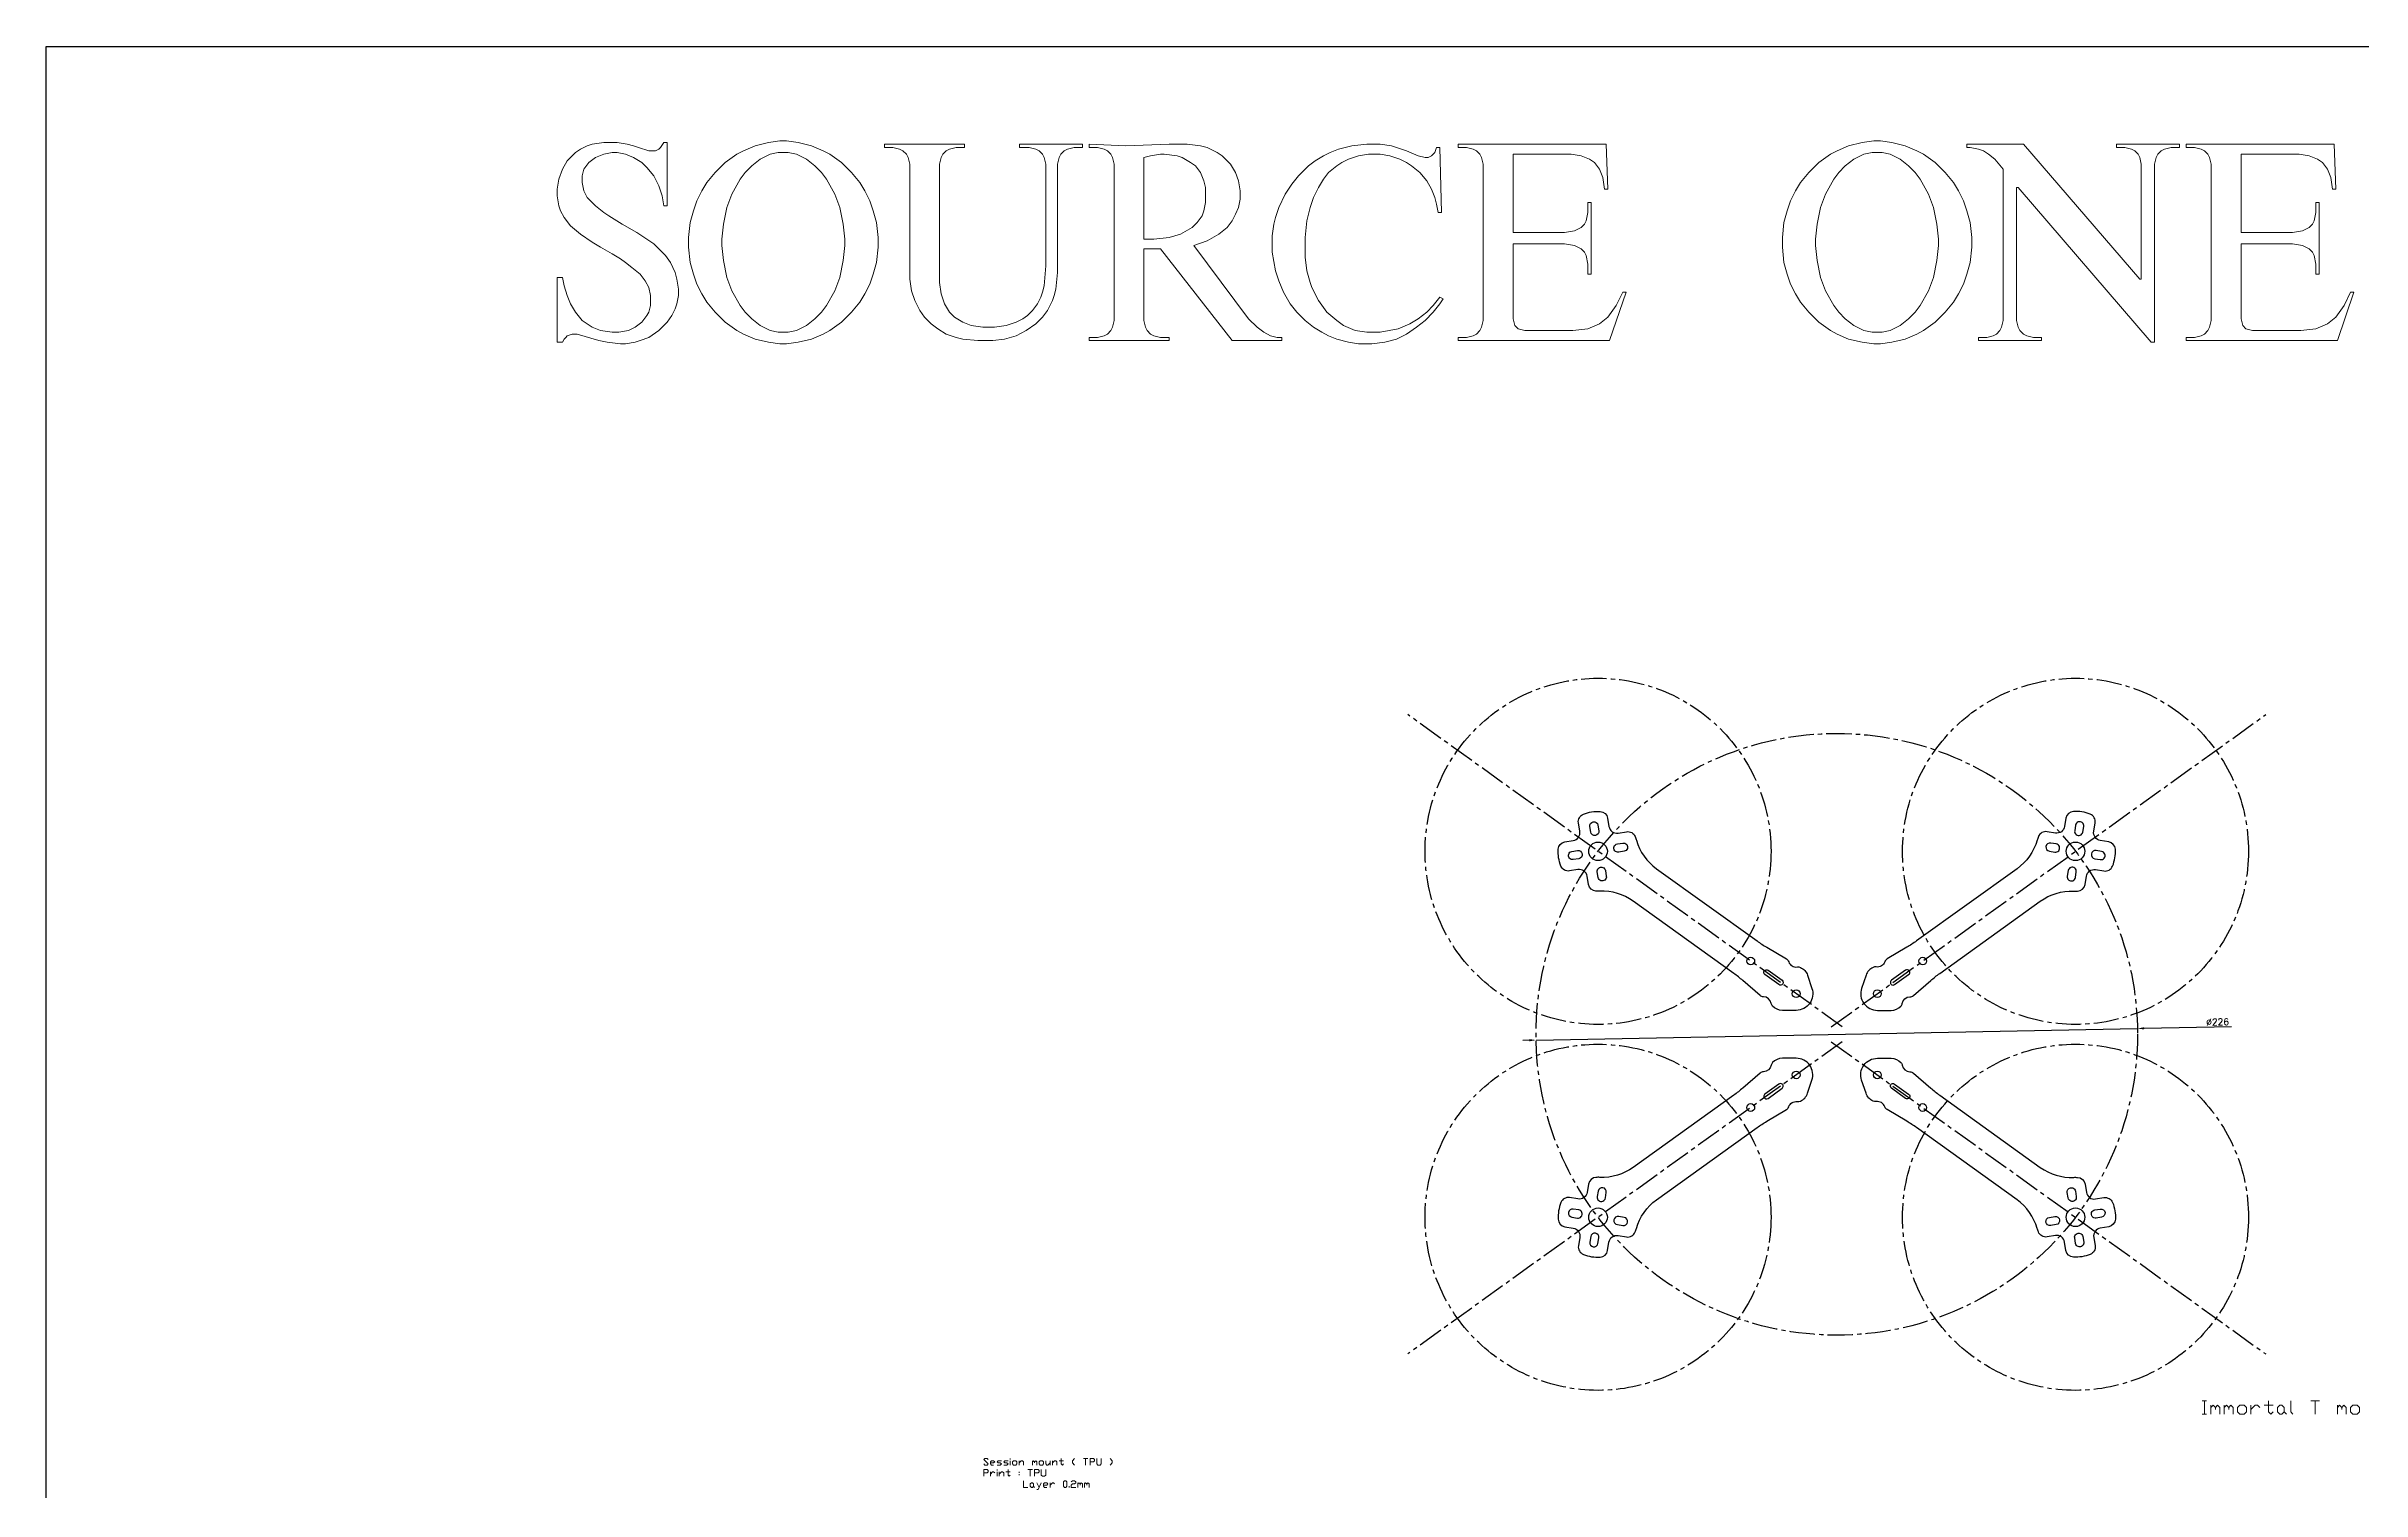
# Model space of a CAD drawing. Header units: millimetres. Extents: x 517 to 3327, y 581 to 1662.
# Drawn here: x 517 to 1387, y 1120 to 1662 of the extents above; entities that cross this region are included whole.
import ezdxf

# ---------------------------------------------------------------- set-up
doc = ezdxf.new("R2010")
doc.units = ezdxf.units.MM
doc.header["$LTSCALE"] = 0.5
doc.linetypes.add('CENTER2', pattern=[28.575, 19.05, -3.175, 3.175, -3.175])
for name, color, linetype in [('Arms', 250, 'Continuous'), ('Cen', 5, 'CENTER2'), ('draw', 1, 'Continuous')]:
    doc.layers.add(name, color=color, linetype=linetype)
doc.styles.get("Standard").update_dxf_attribs({"font": 'txt.shx', "bigfont": 'chineset.shx'})
doc.dimstyles.new('ISO-25', dxfattribs={"dimtxt": 2.5, "dimasz": 2.5, "dimexe": 1.25, "dimexo": 0.625, "dimtad": 1, "dimtxsty": 'Standard', "dimcen": 2.5, "dimadec": 0, "dimazin": 0, "dimtfac": 1, "dimtmove": 0, "dimatfit": 3, "dimfxl": 0, "dimarcsym": 0})

# ---------------------------------------------------------------- blocks, each defined once
blk = doc.blocks.new('*D25')
at = {"layer": 'Defpoints', "color": 0, "transparency": 16777216}
for p in [(1076.62, 1289.17), (1302.58, 1293.52)]:
    blk.add_point(p, dxfattribs=at)
at = {"layer": 'draw', "color": 0, "lineweight": -2, "transparency": 16777216}
for p, q in [((1074.12, 1289.12), (1071.62, 1289.07)), ((1076.62, 1289.17), (1302.58, 1293.52)), ((1337.96, 1294.2), (1305.08, 1293.56))]:
    blk.add_line(p, q, dxfattribs=at)
at = {"layer": 'draw', "color": 0, "transparency": 16777216}
for points in [[(1074.11, 1289.53), (1074.13, 1288.7), (1076.62, 1289.17)], [(1305.07, 1293.98), (1305.09, 1293.15), (1302.58, 1293.52)]]:
    blk.add_solid(points, dxfattribs=at)
at = {"layer": 'draw', "color": 0, "transparency": 16777216, "insert": (1332.71, 1295.97), "char_height": 2.5, "attachment_point": 5, "rotation": 1.10285}
blk.add_mtext('∅226', dxfattribs=at)

msp = doc.modelspace()

# ---------------------------------------------------------------- linework, layer by layer
at = {"layer": 'Arms'}
for points in [[(1174.351, 1300.341), (1169.162, 1300.341, -0.2095062), (1165.486, 1301.952, -0.1433493), (1164.987, 1302.959, 0.3586729), (1162.087, 1305.436, -0.1747304), (1160.82, 1305.919), (1154.308, 1311.516, 0.0218201), (1150.88, 1314.212), (1113.108, 1341.334, 0.1682991), (1100.558, 1345.069, -0.0239248), (1099.124, 1345.074, -0.3527987), (1096.318, 1347.585), (1095.803, 1350.719, 0.4142136), (1092.357, 1353.193), (1089.223, 1352.679, -0.3527987), (1085.948, 1354.536, -0.1074773), (1084.915, 1360.826, -0.3527987), (1087.426, 1363.632), (1090.56, 1364.147, 0.4142136), (1093.034, 1367.593), (1092.52, 1370.727, -0.3527987), (1094.377, 1374.002, -0.1074773), (1100.667, 1375.035, -0.3527987), (1103.473, 1372.525), (1103.988, 1369.391, 0.4142136), (1107.434, 1366.916), (1110.568, 1367.43, -0.3527987), (1113.843, 1365.574, -0.0239248), (1114.307, 1364.216, 0.1682991), (1121.857, 1353.519), (1159.629, 1326.396, 0.0218201), (1163.279, 1324.009), (1170.664, 1319.628, -0.1747304), (1171.526, 1318.581, 0.3586729), (1174.8, 1316.625, -0.1433493), (1175.914, 1316.474, -0.2095062), (1178.615, 1313.505), (1180.274, 1308.589, -0.5130418)], [(1204.851, 1300.341), (1210.04, 1300.341, 0.2095062), (1213.717, 1301.952, 0.1433493), (1214.215, 1302.959, -0.3586729), (1217.115, 1305.436, 0.1747304), (1218.383, 1305.919), (1224.894, 1311.516, -0.0218201), (1228.323, 1314.212), (1266.095, 1341.334, -0.1682991), (1278.644, 1345.069, 0.0239248), (1280.079, 1345.074, 0.3527987), (1282.885, 1347.585), (1283.399, 1350.719, -0.4142136), (1286.845, 1353.193), (1289.979, 1352.679, 0.3527987), (1293.255, 1354.536, 0.1074773), (1294.287, 1360.826, 0.3527987), (1291.777, 1363.632), (1288.643, 1364.147, -0.4142136), (1286.168, 1367.593), (1286.683, 1370.727, 0.3527987), (1284.826, 1374.002, 0.1074773), (1278.535, 1375.035, 0.3527987), (1275.729, 1372.525), (1275.215, 1369.391, -0.4142136), (1271.769, 1366.916), (1268.635, 1367.43, 0.3527987), (1265.359, 1365.574, 0.0239248), (1264.896, 1364.216, -0.1682991), (1257.346, 1353.519), (1219.574, 1326.396, -0.0218201), (1215.923, 1324.009), (1208.539, 1319.628, 0.1747304), (1207.676, 1318.581, -0.3586729), (1204.403, 1316.625, 0.1433493), (1203.289, 1316.474, 0.2095062), (1200.588, 1313.505), (1198.929, 1308.589, 0.5130418)], [(1097.135, 1367.303), (1096.795, 1369.376, -1), (1099.854, 1369.878), (1100.194, 1367.805, -1)], [(1282.067, 1367.303), (1282.407, 1369.376, 1), (1279.348, 1369.878), (1279.008, 1367.805, 1)], [(1092.647, 1357.294), (1090.575, 1356.954, -1), (1090.073, 1360.013), (1092.145, 1360.353, -1)], [(1107.144, 1362.815), (1109.217, 1363.155, -1), (1109.719, 1360.096), (1107.646, 1359.756, -1)], [(1272.058, 1362.815), (1269.986, 1363.155, 1), (1269.484, 1360.096), (1271.556, 1359.756, 1)], [(1286.556, 1357.294), (1288.628, 1356.954, 1), (1289.13, 1360.013), (1287.058, 1360.353, 1)], [(1102.656, 1352.806), (1102.996, 1350.734, -1), (1099.937, 1350.232), (1099.597, 1352.304, -1)], [(1276.547, 1352.806), (1276.207, 1350.734, 1), (1279.266, 1350.232), (1279.606, 1352.304, 1)], [(1169.046, 1311.632, -1), (1167.879, 1310.007), (1162.599, 1313.799, -1), (1163.766, 1315.423)], [(1210.157, 1311.632, 1), (1211.324, 1310.007), (1216.603, 1313.799, 1), (1215.437, 1315.423)], [(1174.351, 1282.341), (1169.162, 1282.341, 0.2095062), (1165.486, 1280.73, 0.1433493), (1164.987, 1279.723, -0.3586729), (1162.087, 1277.246, 0.1747304), (1160.82, 1276.763), (1154.308, 1271.167, -0.0218201), (1150.88, 1268.47), (1113.108, 1241.348, -0.1682991), (1100.558, 1237.613, 0.0239248), (1099.124, 1237.608, 0.3527987), (1096.318, 1235.097), (1095.803, 1231.963, -0.4142136), (1092.357, 1229.489), (1089.223, 1230.003, 0.3527987), (1085.948, 1228.147, 0.1074773), (1084.915, 1221.856, 0.3527987), (1087.426, 1219.05), (1090.56, 1218.535, -0.4142136), (1093.034, 1215.089), (1092.52, 1211.955, 0.3527987), (1094.377, 1208.68, 0.1074773), (1100.667, 1207.647, 0.3527987), (1103.473, 1210.158), (1103.988, 1213.292, -0.4142136), (1107.434, 1215.766), (1110.568, 1215.252, 0.3527987), (1113.843, 1217.108, 0.0239248), (1114.307, 1218.466, -0.1682991), (1121.857, 1229.163), (1159.629, 1256.286, -0.0218201), (1163.279, 1258.673), (1170.664, 1263.054, 0.1747304), (1171.526, 1264.101, -0.3586729), (1174.8, 1266.057, 0.1433493), (1175.914, 1266.208, 0.2095062), (1178.615, 1269.177), (1180.274, 1274.094, 0.5130418)], [(1204.851, 1282.341), (1210.04, 1282.341, -0.2095062), (1213.717, 1280.73, -0.1433493), (1214.215, 1279.723, 0.3586729), (1217.115, 1277.246, -0.1747304), (1218.383, 1276.763), (1224.894, 1271.167, 0.0218201), (1228.323, 1268.47), (1266.095, 1241.348, 0.1682991), (1278.644, 1237.613, -0.0239248), (1280.079, 1237.608, -0.3527987), (1282.885, 1235.097), (1283.399, 1231.963, 0.4142136), (1286.845, 1229.489), (1289.979, 1230.003, -0.3527987), (1293.255, 1228.147, -0.1074773), (1294.287, 1221.856, -0.3527987), (1291.777, 1219.05), (1288.643, 1218.535, 0.4142136), (1286.168, 1215.089), (1286.683, 1211.955, -0.3527987), (1284.826, 1208.68, -0.1074773), (1278.535, 1207.647, -0.3527987), (1275.729, 1210.158), (1275.215, 1213.292, 0.4142136), (1271.769, 1215.766), (1268.635, 1215.252, -0.3527987), (1265.359, 1217.108, -0.0239248), (1264.896, 1218.466, 0.1682991), (1257.346, 1229.163), (1219.574, 1256.286, 0.0218201), (1215.923, 1258.673), (1208.539, 1263.054, -0.1747304), (1207.676, 1264.101, 0.3586729), (1204.403, 1266.057, -0.1433493), (1203.289, 1266.208, -0.2095062), (1200.588, 1269.177), (1198.929, 1274.094, -0.5130418)], [(1169.046, 1271.05, 1), (1167.879, 1272.675), (1162.599, 1268.883, 1), (1163.766, 1267.259)], [(1210.157, 1271.05, -1), (1211.324, 1272.675), (1216.603, 1268.883, -1), (1215.437, 1267.259)], [(1102.656, 1229.876), (1102.996, 1231.948, 1), (1099.937, 1232.45), (1099.597, 1230.378, 1)], [(1276.547, 1229.876), (1276.207, 1231.948, -1), (1279.266, 1232.45), (1279.606, 1230.378, -1)], [(1092.647, 1225.388), (1090.575, 1225.728, 1), (1090.073, 1222.669), (1092.145, 1222.329, 1)], [(1107.144, 1219.867), (1109.217, 1219.527, 1), (1109.719, 1222.586), (1107.646, 1222.926, 1)], [(1272.058, 1219.867), (1269.986, 1219.527, -1), (1269.484, 1222.586), (1271.556, 1222.926, -1)], [(1286.556, 1225.388), (1288.628, 1225.728, -1), (1289.13, 1222.669), (1287.058, 1222.329, -1)], [(1097.135, 1215.379), (1096.795, 1213.307, 1), (1099.854, 1212.805), (1100.194, 1214.877, 1)], [(1282.067, 1215.379), (1282.407, 1213.307, -1), (1279.348, 1212.805), (1279.008, 1214.877, -1)]]:
    msp.add_lwpolyline(points, format="xyb", close=True, dxfattribs=at)
for centre, radius in [((1099.896, 1360.055), 3.5), ((1279.307, 1360.055), 3.5), ((1157.293, 1318.84), 1.45), ((1221.909, 1318.84), 1.45), ((1174.351, 1306.591), 1.45), ((1204.851, 1306.591), 1.45), ((1174.351, 1276.091), 1.45), ((1204.851, 1276.091), 1.45), ((1157.293, 1263.842), 1.45), ((1221.909, 1263.842), 1.45), ((1099.896, 1222.628), 3.5), ((1279.307, 1222.628), 3.5)]:
    msp.add_circle(centre, radius, dxfattribs=at)
at = {"layer": 'Cen'}
for p, q in [((1191.683, 1294.146), (1028.415, 1411.382)), ((1187.519, 1294.146), (1350.788, 1411.382)), ((1191.683, 1288.537), (1028.415, 1171.3)), ((1187.519, 1288.537), (1350.788, 1171.3))]:
    msp.add_line(p, q, dxfattribs=at)
for centre, radius in [((1099.894, 1360.055), 65), ((1279.308, 1360.055), 65), ((1189.601, 1291.341), 113), ((1099.894, 1222.627), 65), ((1279.308, 1222.627), 65)]:
    msp.add_circle(centre, radius, dxfattribs=at)
at = {"layer": 'draw'}
msp.add_lwpolyline([(516.78, 1662.373), (3327.338, 1662.373), (3327.338, 580.661), (516.78, 580.661)], close=True, dxfattribs=at)
at = {"layer": 'draw', "color": 1, "lineweight": 0}
for points in [[(709.366, 1612.525), (710.701, 1616.262), (712.569, 1619.376), (715.684, 1622.491), (717.553, 1623.737), (720.044, 1624.983), (721.913, 1625.605), (726.273, 1626.228), (731.256, 1626.228), (734.994, 1625.605), (737.485, 1624.983), (739.354, 1624.36), (743.18, 1623.114), (745.672, 1623.114), (746.917, 1623.737), (747.54, 1624.36), (748.786, 1626.228), (750.032, 1626.228), (750.032, 1603.715), (750.032, 1602.469), (748.786, 1602.469), (748.163, 1606.207), (746.917, 1610.033), (745.049, 1613.77), (742.468, 1616.885), (740.6, 1618.754), (737.485, 1620.622), (734.371, 1621.868), (731.256, 1622.491), (729.387, 1622.491), (726.273, 1621.868), (723.159, 1620.622), (720.667, 1618.754), (718.798, 1616.262), (718.175, 1613.77)], [(768.096, 1615.016), (771.833, 1618.754)], [(771.833, 1618.754), (776.282, 1621.868)], [(776.282, 1621.868), (778.774, 1623.114)], [(778.774, 1623.114), (783.134, 1624.983)], [(781.888, 1617.508), (785.003, 1619.999)], [(783.134, 1624.983), (788.117, 1626.228)], [(785.003, 1619.999), (788.74, 1621.868)], [(788.117, 1626.228), (792.477, 1626.851)], [(788.74, 1621.868), (791.855, 1622.491)], [(816.859, 1587.52), (816.859, 1590.012), (816.236, 1595.618), (814.99, 1601.847), (813.122, 1606.83), (810.007, 1612.525), (808.139, 1615.016), (805.558, 1617.508), (802.444, 1619.999), (798.706, 1621.868), (795.592, 1622.491), (791.855, 1622.491)], [(829.317, 1586.897), (829.317, 1590.635), (828.694, 1596.241), (827.448, 1600.601), (826.203, 1604.338), (824.334, 1608.075), (822.465, 1611.279), (819.351, 1615.016), (815.613, 1618.754), (811.253, 1621.868), (808.762, 1623.114), (804.312, 1624.983), (799.329, 1626.228), (794.969, 1626.851), (792.477, 1626.851)], [(831.809, 1624.36), (831.809, 1625.605), (859.928, 1625.605), (861.796, 1625.605)], [(834.923, 1624.36), (831.809, 1624.36)], [(837.415, 1623.737), (834.923, 1624.36)], [(838.66, 1623.114), (837.415, 1623.737)], [(839.995, 1621.868), (838.66, 1623.114)], [(840.618, 1620.622), (839.995, 1621.868)], [(841.241, 1618.131), (840.618, 1620.622)], [(852.453, 1618.131), (853.076, 1620.622), (853.699, 1621.868)], [(853.699, 1621.868), (854.944, 1623.114)], [(854.944, 1623.114), (856.19, 1623.737), (858.682, 1624.36), (861.796, 1624.36)], [(861.796, 1624.36), (861.796, 1625.605)], [(882.441, 1624.36), (882.441, 1625.605)], [(882.441, 1625.605), (904.954, 1625.605), (906.199, 1625.605)], [(889.915, 1623.114), (888.67, 1623.737), (886.178, 1624.36), (882.441, 1624.36)], [(891.161, 1621.868), (889.915, 1623.114)], [(892.407, 1618.131), (891.784, 1620.622), (891.161, 1621.868)], [(896.767, 1618.131), (897.39, 1620.622)], [(897.39, 1620.622), (898.013, 1621.868)], [(898.013, 1621.868), (899.259, 1623.114)], [(899.259, 1623.114), (900.504, 1623.737)], [(900.504, 1623.737), (902.996, 1624.36)], [(902.996, 1624.36), (906.199, 1624.36)], [(906.199, 1624.36), (906.199, 1625.605)], [(908.691, 1625.605), (908.691, 1624.36)], [(922.395, 1624.983), (908.691, 1625.605)], [(918.034, 1618.131), (917.412, 1620.622), (916.789, 1621.868), (915.543, 1623.114), (914.297, 1623.737), (911.806, 1624.36), (908.691, 1624.36)], [(938.679, 1625.605), (922.395, 1624.983)], [(931.738, 1621.245), (929.246, 1620.622)], [(929.246, 1620.622), (929.246, 1592.503), (929.246, 1590.012)], [(935.475, 1621.868), (931.738, 1621.245)], [(936.81, 1621.868), (935.475, 1621.868)], [(941.793, 1621.245), (936.81, 1621.868)], [(945.531, 1625.605), (939.925, 1625.605), (938.679, 1625.605)], [(946.776, 1618.754), (943.662, 1620.622), (941.793, 1621.245)], [(965.463, 1608.075), (964.84, 1611.902), (963.594, 1615.016), (961.726, 1618.131), (958.611, 1621.245), (956.743, 1622.491), (953.005, 1624.36), (950.514, 1624.983), (945.531, 1625.605)], [(952.382, 1609.41), (951.76, 1611.902), (950.514, 1615.016), (948.645, 1617.508), (946.776, 1618.754)], [(990.468, 1596.863), (991.714, 1601.847), (992.959, 1605.584), (994.828, 1609.41), (996.697, 1612.525), (998.565, 1615.016), (1001.769, 1617.508), (1003.637, 1618.754)], [(991.091, 1617.508), (993.582, 1619.376), (996.697, 1621.245), (999.188, 1622.491), (1002.392, 1623.737), (1007.375, 1624.983), (1012.981, 1625.605), (1017.964, 1625.605), (1022.324, 1624.983), (1027.93, 1623.114), (1032.29, 1621.245), (1034.871, 1620.622), (1036.117, 1620.622), (1037.363, 1621.245), (1038.608, 1622.491), (1039.231, 1624.36)], [(1021.701, 1621.245), (1017.964, 1621.868), (1013.604, 1621.868), (1009.866, 1621.245), (1006.129, 1619.999), (1003.637, 1618.754)], [(1021.701, 1621.245), (1025.439, 1619.999), (1027.93, 1618.754), (1029.799, 1617.508), (1032.913, 1615.016), (1035.494, 1611.902), (1037.363, 1608.787), (1038.608, 1605.584), (1039.231, 1603.092), (1039.854, 1599.978), (1041.1, 1599.978), (1040.477, 1624.36), (1039.231, 1624.36)], [(1102.944, 1625.605), (1052.312, 1625.605), (1047.329, 1625.605)], [(1056.672, 1618.131), (1056.049, 1620.622), (1055.426, 1621.868), (1054.181, 1623.114), (1052.935, 1623.737), (1050.443, 1624.36), (1047.329, 1624.36), (1047.329, 1625.605)], [(1067.973, 1621.868), (1084.791, 1621.868), (1089.774, 1621.868), (1093.512, 1621.245), (1096.626, 1619.999), (1098.584, 1618.754), (1100.452, 1616.262), (1101.698, 1613.148), (1102.321, 1608.787), (1103.567, 1608.787), (1102.944, 1625.605)], [(1067.973, 1621.868), (1067.973, 1593.749), (1067.973, 1592.503)], [(1179.115, 1615.016), (1182.852, 1618.754)], [(1182.852, 1618.754), (1187.212, 1621.868)], [(1187.212, 1621.868), (1189.704, 1623.114)], [(1189.704, 1623.114), (1194.064, 1624.983)], [(1192.818, 1617.508), (1196.022, 1619.999)], [(1194.064, 1624.983), (1199.136, 1626.228)], [(1196.022, 1619.999), (1199.759, 1621.868)], [(1199.136, 1626.228), (1203.496, 1626.851)], [(1199.759, 1621.868), (1202.873, 1622.491)], [(1227.878, 1587.52), (1227.878, 1590.012), (1227.255, 1595.618), (1225.92, 1601.847), (1224.052, 1606.83), (1220.937, 1612.525), (1219.069, 1615.016), (1216.577, 1617.508), (1213.463, 1619.999), (1209.725, 1621.868), (1206.611, 1622.491), (1202.873, 1622.491)], [(1240.336, 1586.897), (1240.336, 1590.635), (1239.713, 1596.241), (1238.467, 1600.601), (1237.221, 1604.338), (1235.353, 1608.075), (1233.484, 1611.279), (1230.37, 1615.016), (1226.543, 1618.754), (1222.183, 1621.868), (1219.692, 1623.114), (1215.331, 1624.983), (1210.348, 1626.228), (1205.988, 1626.851), (1203.496, 1626.851)], [(1238.467, 1624.36), (1238.467, 1625.605)], [(1259.735, 1625.605), (1242.827, 1625.605), (1238.467, 1625.605)], [(1239.713, 1624.36), (1238.467, 1624.36)], [(1239.713, 1624.36), (1242.827, 1623.737), (1244.696, 1623.114), (1246.565, 1621.868), (1249.056, 1619.999)], [(1249.056, 1619.999), (1252.171, 1616.262)], [(1303.426, 1574.973), (1259.735, 1625.605)], [(1294.705, 1625.605), (1317.129, 1625.605), (1318.375, 1625.605)], [(1294.705, 1624.36), (1294.705, 1625.605)], [(1297.82, 1624.36), (1294.705, 1624.36)], [(1300.311, 1623.737), (1297.82, 1624.36)], [(1301.557, 1623.114), (1300.311, 1623.737)], [(1302.803, 1621.868), (1301.557, 1623.114)], [(1303.426, 1620.622), (1302.803, 1621.868)], [(1304.049, 1618.131), (1303.426, 1620.622)], [(1309.032, 1618.131), (1309.655, 1620.622), (1310.278, 1621.868)], [(1310.278, 1621.868), (1311.523, 1623.114)], [(1311.523, 1623.114), (1312.769, 1623.737), (1315.261, 1624.36), (1318.375, 1624.36)], [(1318.375, 1624.36), (1318.375, 1625.605)], [(1376.482, 1625.605), (1325.939, 1625.605), (1320.867, 1625.605)], [(1330.299, 1618.131), (1329.676, 1620.622), (1329.053, 1621.868), (1327.808, 1623.114), (1326.562, 1623.737), (1324.07, 1624.36), (1320.867, 1624.36), (1320.867, 1625.605)], [(1341.511, 1621.868), (1358.418, 1621.868), (1363.401, 1621.868), (1367.139, 1621.245), (1370.253, 1619.999), (1372.122, 1618.754), (1373.99, 1616.262), (1375.236, 1613.148), (1375.859, 1608.787), (1377.105, 1608.787), (1376.482, 1625.605)], [(1341.511, 1621.868), (1341.511, 1593.749), (1341.511, 1592.503)], [(709.366, 1612.525), (708.743, 1608.787), (708.743, 1606.207), (709.366, 1602.469), (709.989, 1600.601), (711.324, 1598.109)], [(718.175, 1613.77), (718.175, 1611.279), (718.798, 1608.075), (720.044, 1605.584), (723.159, 1602.469), (726.273, 1599.978), (728.142, 1598.732), (733.125, 1595.618), (738.731, 1592.503), (742.468, 1590.012), (745.049, 1588.143)], [(763.113, 1608.075), (764.981, 1611.279)], [(764.981, 1611.279), (768.096, 1615.016)], [(774.325, 1606.83), (777.528, 1612.525)], [(777.528, 1612.525), (779.397, 1615.016)], [(779.397, 1615.016), (781.888, 1617.508)], [(851.83, 1556.287), (849.338, 1558.155), (846.847, 1560.647), (844.978, 1563.138), (843.11, 1566.876), (841.864, 1570.613), (841.241, 1574.973), (841.241, 1614.393), (841.241, 1618.131)], [(852.453, 1618.131), (852.453, 1578.711), (852.453, 1573.727)], [(892.407, 1579.956), (892.407, 1613.77), (892.407, 1618.131)], [(896.767, 1577.465), (896.767, 1616.885), (896.767, 1618.131)], [(918.034, 1618.131), (918.034, 1561.893), (918.034, 1559.401)], [(981.747, 1569.99), (979.879, 1574.35), (978.633, 1578.088), (977.387, 1585.029), (977.387, 1590.635), (977.387, 1591.257), (978.01, 1595.618), (978.633, 1598.109), (979.879, 1601.847), (982.37, 1606.83), (984.862, 1610.656), (987.353, 1613.77), (991.091, 1617.508)], [(1056.672, 1618.131), (1056.672, 1561.893), (1056.672, 1559.401)], [(1174.132, 1608.075), (1176, 1611.279)], [(1176, 1611.279), (1179.115, 1615.016)], [(1185.344, 1606.83), (1188.458, 1612.525)], [(1188.458, 1612.525), (1190.327, 1615.016)], [(1190.327, 1615.016), (1192.818, 1617.508)], [(1252.171, 1616.262), (1252.171, 1560.024), (1252.171, 1559.401)], [(1304.049, 1574.973), (1304.049, 1614.393), (1304.049, 1618.131)], [(1309.032, 1551.214), (1309.032, 1613.148), (1309.032, 1618.131)], [(1330.299, 1618.131), (1330.299, 1561.893), (1330.299, 1559.401)], [(759.998, 1600.601), (761.244, 1604.338)], [(761.244, 1604.338), (763.113, 1608.075)], [(771.21, 1595.618), (772.456, 1601.847)], [(772.456, 1601.847), (774.325, 1606.83)], [(951.137, 1598.732), (951.76, 1600.601), (952.382, 1603.715), (952.382, 1609.41)], [(963.594, 1599.355), (964.84, 1601.847)], [(964.84, 1601.847), (965.463, 1604.961), (965.463, 1608.075)], [(1097.249, 1576.842), (1097.249, 1599.355), (1097.249, 1603.715), (1096.003, 1603.715), (1096.003, 1599.978), (1095.38, 1596.863), (1094.757, 1595.618), (1093.512, 1594.372)], [(1171.017, 1600.601), (1172.263, 1604.338)], [(1172.263, 1604.338), (1174.132, 1608.075)], [(1182.229, 1595.618), (1183.475, 1601.847)], [(1183.475, 1601.847), (1185.344, 1606.83)], [(1257.154, 1609.41), (1257.154, 1564.384), (1257.154, 1559.401)], [(1257.154, 1609.41), (1257.777, 1609.41)], [(1307.786, 1551.214), (1257.777, 1609.41)], [(1370.876, 1576.842), (1370.876, 1599.355), (1370.876, 1603.715), (1369.63, 1603.715), (1369.63, 1599.978), (1369.007, 1596.863), (1368.384, 1595.618), (1367.139, 1594.372)], [(711.324, 1598.109), (713.815, 1594.995)], [(713.815, 1594.995), (717.553, 1591.88)], [(758.129, 1590.635), (758.752, 1596.241)], [(758.752, 1596.241), (759.998, 1600.601)], [(770.587, 1590.012), (771.21, 1595.618)], [(947.399, 1594.372), (943.039, 1591.88), (938.679, 1590.635), (932.984, 1590.012), (929.246, 1590.012)], [(947.399, 1594.372), (949.268, 1596.241), (951.137, 1598.732)], [(957.366, 1591.88), (960.48, 1594.372), (962.349, 1596.863)], [(962.349, 1596.863), (963.594, 1599.355)], [(1008.621, 1555.664), (1004.26, 1557.532), (1001.769, 1559.401), (997.942, 1562.515), (994.828, 1566.876), (992.336, 1571.859), (991.714, 1573.727), (990.468, 1578.088), (989.845, 1583.16), (989.845, 1588.766), (989.845, 1590.635), (990.468, 1596.863)], [(1087.283, 1592.503), (1070.465, 1592.503), (1067.973, 1592.503)], [(1087.283, 1592.503), (1091.02, 1593.126)], [(1091.02, 1593.126), (1093.512, 1594.372)], [(1169.148, 1590.635), (1169.771, 1596.241)], [(1169.771, 1596.241), (1171.017, 1600.601)], [(1181.606, 1590.012), (1182.229, 1595.618)], [(1360.91, 1592.503), (1344.003, 1592.503), (1341.511, 1592.503)], [(1360.91, 1592.503), (1364.647, 1593.126)], [(1364.647, 1593.126), (1367.139, 1594.372)], [(745.049, 1588.143), (749.409, 1583.783), (751.278, 1581.202), (753.146, 1577.465), (753.769, 1574.973), (754.392, 1571.236), (754.392, 1568.744), (753.769, 1565.63), (753.146, 1563.761), (751.901, 1561.27), (750.032, 1558.778), (746.917, 1555.664), (743.18, 1553.083), (739.977, 1551.837), (738.108, 1551.214), (734.371, 1550.592), (732.502, 1550.592), (727.519, 1551.214), (724.404, 1551.837), (716.307, 1554.329), (714.438, 1554.329), (712.569, 1553.706), (711.947, 1553.083), (711.324, 1552.46), (710.701, 1551.214), (708.743, 1551.214)], [(717.553, 1591.88), (721.913, 1588.766), (725.027, 1586.897), (729.387, 1584.406)], [(729.387, 1584.406), (732.502, 1582.537), (734.371, 1581.202), (736.862, 1579.334), (739.977, 1576.842), (741.845, 1574.35), (743.18, 1571.859), (743.803, 1568.744), (743.803, 1565.007)], [(758.129, 1586.897), (758.129, 1590.635)], [(758.129, 1586.897), (758.752, 1581.202), (759.998, 1576.842), (761.244, 1573.105), (763.113, 1569.367), (764.981, 1566.253), (768.096, 1562.515), (771.833, 1558.778), (776.282, 1555.664), (778.774, 1554.329), (783.134, 1552.46), (788.117, 1551.214), (792.477, 1550.592)], [(770.587, 1587.52), (770.587, 1590.012)], [(770.587, 1587.52), (771.21, 1581.914), (772.456, 1575.596), (774.325, 1570.613), (777.528, 1565.007), (779.397, 1562.515), (781.888, 1560.024), (785.003, 1557.532), (788.74, 1555.664), (791.855, 1555.041)], [(816.859, 1587.52), (816.236, 1581.914)], [(829.317, 1586.897), (828.694, 1581.202)], [(929.246, 1586.274), (934.852, 1586.274), (935.475, 1586.274)], [(929.246, 1586.274), (929.246, 1563.761), (929.246, 1559.401)], [(962.349, 1551.837), (935.475, 1586.274)], [(948.022, 1587.52), (953.005, 1589.389), (957.366, 1591.88)], [(962.349, 1551.837), (979.256, 1551.837), (981.124, 1551.837), (981.124, 1553.083), (979.256, 1553.083), (976.764, 1553.706), (974.273, 1555.041), (971.781, 1556.909), (968.578, 1560.024), (948.022, 1587.52)], [(1087.283, 1588.143), (1070.465, 1588.143), (1067.973, 1588.143)], [(1067.973, 1588.143), (1067.973, 1560.024)], [(1087.283, 1588.143), (1091.02, 1587.52)], [(1091.02, 1587.52), (1093.512, 1586.274)], [(1093.512, 1586.274), (1094.757, 1585.029)], [(1094.757, 1585.029), (1095.38, 1583.783)], [(1095.38, 1583.783), (1096.003, 1580.579)], [(1169.148, 1586.897), (1169.148, 1590.635)], [(1169.148, 1586.897), (1169.771, 1581.202), (1171.017, 1576.842), (1172.263, 1573.105), (1174.132, 1569.367), (1176, 1566.253), (1179.115, 1562.515), (1182.852, 1558.778), (1187.212, 1555.664), (1189.704, 1554.329), (1194.064, 1552.46), (1199.136, 1551.214), (1203.496, 1550.592)], [(1181.606, 1587.52), (1181.606, 1590.012)], [(1181.606, 1587.52), (1182.229, 1581.914), (1183.475, 1575.596), (1185.344, 1570.613), (1188.458, 1565.007), (1190.327, 1562.515), (1192.818, 1560.024), (1196.022, 1557.532), (1199.759, 1555.664), (1202.873, 1555.041)], [(1227.878, 1587.52), (1227.255, 1581.914)], [(1240.336, 1586.897), (1239.713, 1581.202)], [(1360.91, 1588.143), (1344.003, 1588.143), (1341.511, 1588.143)], [(1341.511, 1588.143), (1341.511, 1560.024)], [(1360.91, 1588.143), (1364.647, 1587.52)], [(1364.647, 1587.52), (1367.139, 1586.274)], [(1367.139, 1586.274), (1368.384, 1585.029)], [(1368.384, 1585.029), (1369.007, 1583.783)], [(1369.007, 1583.783), (1369.63, 1580.579)], [(742.468, 1561.27), (740.6, 1558.778), (738.108, 1556.909), (735.616, 1555.664), (731.879, 1555.041), (729.387, 1555.041), (725.027, 1555.664), (721.913, 1556.909), (718.175, 1559.401), (715.684, 1562.515), (713.815, 1565.63), (712.569, 1568.744), (711.324, 1572.482), (710.701, 1575.596), (708.743, 1575.596), (708.743, 1553.083), (708.743, 1551.214)], [(814.99, 1575.596), (813.122, 1570.613)], [(816.236, 1581.914), (814.99, 1575.596)], [(827.448, 1576.842), (826.203, 1573.105)], [(828.694, 1581.202), (827.448, 1576.842)], [(892.407, 1579.956), (891.784, 1572.482), (891.161, 1569.99), (890.538, 1568.121), (889.292, 1565.63), (887.424, 1563.138), (885.555, 1561.27)], [(896.767, 1577.465), (896.144, 1571.236)], [(1096.003, 1580.579), (1096.003, 1576.842)], [(1096.003, 1576.842), (1097.249, 1576.842)], [(1225.92, 1575.596), (1224.052, 1570.613)], [(1227.255, 1581.914), (1225.92, 1575.596)], [(1238.467, 1576.842), (1237.221, 1573.105)], [(1239.713, 1581.202), (1238.467, 1576.842)], [(1304.049, 1574.973), (1303.426, 1574.973)], [(1369.63, 1580.579), (1369.63, 1576.842)], [(1369.63, 1576.842), (1370.876, 1576.842)], [(813.122, 1570.613), (810.007, 1565.007)], [(822.465, 1566.253), (819.351, 1562.515)], [(824.334, 1569.367), (822.465, 1566.253)], [(826.203, 1573.105), (824.334, 1569.367)], [(873.097, 1556.909), (868.648, 1556.909), (864.288, 1557.532), (861.173, 1558.778), (858.059, 1560.647), (856.19, 1562.515), (854.322, 1565.63), (853.076, 1569.367), (852.453, 1573.727)], [(896.144, 1571.236), (895.521, 1568.744), (894.898, 1566.876), (893.03, 1563.138), (891.161, 1560.647), (888.67, 1558.155), (884.932, 1555.664), (881.195, 1553.706), (876.835, 1552.46)], [(1006.129, 1551.214), (1001.769, 1552.46), (998.565, 1553.706), (996.074, 1555.041), (992.959, 1556.909), (989.845, 1559.401), (986.73, 1562.515), (984.239, 1565.63), (981.747, 1569.99)], [(1041.723, 1567.499), (1040.477, 1565.63), (1037.985, 1562.515), (1034.871, 1559.401), (1031.668, 1556.909), (1027.93, 1554.329), (1024.193, 1552.46), (1019.833, 1551.214), (1014.849, 1550.592), (1009.866, 1550.592), (1006.129, 1551.214)], [(1041.723, 1567.499), (1040.477, 1568.121), (1037.985, 1565.007), (1035.494, 1562.515), (1032.29, 1560.024), (1029.176, 1558.155), (1024.816, 1556.287)], [(1104.19, 1551.837), (1110.419, 1569.99), (1109.173, 1569.99), (1106.681, 1565.007)], [(1224.052, 1570.613), (1220.937, 1565.007)], [(1233.484, 1566.253), (1230.37, 1562.515)], [(1235.353, 1569.367), (1233.484, 1566.253)], [(1237.221, 1573.105), (1235.353, 1569.367)], [(1377.728, 1551.837), (1383.957, 1569.99), (1382.711, 1569.99), (1380.219, 1565.007)], [(743.803, 1565.007), (743.18, 1562.515), (742.468, 1561.27)], [(802.444, 1557.532), (798.706, 1555.664)], [(805.558, 1560.024), (802.444, 1557.532)], [(808.139, 1562.515), (805.558, 1560.024)], [(810.007, 1565.007), (808.139, 1562.515)], [(815.613, 1558.778), (811.253, 1555.664)], [(819.351, 1562.515), (815.613, 1558.778)], [(885.555, 1561.27), (883.686, 1560.024), (881.195, 1558.778), (877.458, 1557.532), (873.097, 1556.909)], [(918.034, 1559.401), (917.412, 1556.909)], [(929.246, 1559.401), (929.869, 1556.909), (930.492, 1555.664)], [(1056.672, 1559.401), (1056.049, 1556.909), (1055.426, 1555.664)], [(1067.973, 1560.024), (1068.596, 1557.532), (1069.842, 1556.287), (1072.333, 1555.664), (1089.151, 1555.664), (1090.397, 1555.664), (1096.003, 1556.287), (1100.452, 1558.155), (1103.567, 1560.647), (1106.681, 1565.007)], [(1213.463, 1557.532), (1209.725, 1555.664)], [(1216.577, 1560.024), (1213.463, 1557.532)], [(1219.069, 1562.515), (1216.577, 1560.024)], [(1220.937, 1565.007), (1219.069, 1562.515)], [(1226.543, 1558.778), (1222.183, 1555.664)], [(1230.37, 1562.515), (1226.543, 1558.778)], [(1252.171, 1559.401), (1251.548, 1556.909)], [(1257.154, 1559.401), (1257.777, 1556.909), (1258.4, 1555.664)], [(1330.299, 1559.401), (1329.676, 1556.909), (1329.053, 1555.664)], [(1341.511, 1560.024), (1342.134, 1557.532), (1343.38, 1556.287), (1345.871, 1555.664), (1362.778, 1555.664), (1364.024, 1555.664), (1369.63, 1556.287), (1373.99, 1558.155), (1377.105, 1560.647), (1380.219, 1565.007)], [(795.592, 1555.041), (791.855, 1555.041)], [(794.969, 1550.592), (792.477, 1550.592)], [(799.329, 1551.214), (794.969, 1550.592)], [(798.706, 1555.664), (795.592, 1555.041)], [(804.312, 1552.46), (799.329, 1551.214)], [(808.762, 1554.329), (804.312, 1552.46)], [(811.253, 1555.664), (808.762, 1554.329)], [(854.944, 1554.329), (851.83, 1556.287)], [(858.682, 1553.083), (854.944, 1554.329)], [(866.779, 1551.837), (861.173, 1552.46), (858.682, 1553.083)], [(876.835, 1552.46), (872.474, 1551.837), (866.779, 1551.837)], [(908.691, 1553.083), (908.691, 1551.837)], [(911.806, 1553.083), (908.691, 1553.083)], [(908.691, 1551.837), (936.81, 1551.837), (938.679, 1551.837)], [(914.297, 1553.706), (911.806, 1553.083)], [(915.543, 1554.329), (914.297, 1553.706)], [(916.789, 1555.664), (915.543, 1554.329)], [(917.412, 1556.909), (916.789, 1555.664)], [(930.492, 1555.664), (931.738, 1554.329)], [(931.738, 1554.329), (932.984, 1553.706), (935.475, 1553.083), (938.679, 1553.083), (938.679, 1551.837)], [(1024.816, 1556.287), (1017.964, 1555.041), (1012.981, 1555.041), (1008.621, 1555.664)], [(1054.181, 1554.329), (1052.935, 1553.706), (1050.443, 1553.083), (1047.329, 1553.083)], [(1104.19, 1551.837), (1047.952, 1551.837), (1047.329, 1551.837), (1047.329, 1553.083)], [(1055.426, 1555.664), (1054.181, 1554.329)], [(1206.611, 1555.041), (1202.873, 1555.041)], [(1205.988, 1550.592), (1203.496, 1550.592)], [(1210.348, 1551.214), (1205.988, 1550.592)], [(1209.725, 1555.664), (1206.611, 1555.041)], [(1215.331, 1552.46), (1210.348, 1551.214)], [(1219.692, 1554.329), (1215.331, 1552.46)], [(1222.183, 1555.664), (1219.692, 1554.329)], [(1245.942, 1553.083), (1242.827, 1553.083)], [(1242.827, 1553.083), (1242.827, 1551.837)], [(1266.586, 1551.837), (1244.073, 1551.837), (1242.827, 1551.837)], [(1248.434, 1553.706), (1245.942, 1553.083)], [(1249.679, 1554.329), (1248.434, 1553.706)], [(1250.925, 1555.664), (1249.679, 1554.329)], [(1251.548, 1556.909), (1250.925, 1555.664)], [(1258.4, 1555.664), (1259.735, 1554.329)], [(1259.735, 1554.329), (1260.98, 1553.706), (1263.472, 1553.083), (1266.586, 1553.083)], [(1266.586, 1553.083), (1266.586, 1551.837)], [(1309.032, 1551.214), (1307.786, 1551.214)], [(1327.808, 1554.329), (1326.562, 1553.706), (1324.07, 1553.083), (1320.867, 1553.083)], [(1377.728, 1551.837), (1321.49, 1551.837), (1320.867, 1551.837), (1320.867, 1553.083)], [(1329.053, 1555.664), (1327.808, 1554.329)]]:
    msp.add_lwpolyline(points, dxfattribs=at)
at = {"layer": 'draw', "lineweight": 0}
for points in [[(1326.903, 1153.715), (1328.562, 1153.715)], [(1326.903, 1148.712), (1328.562, 1148.712)], [(1327.732, 1153.715), (1327.732, 1148.712)], [(1330.221, 1148.712), (1330.221, 1152.055)], [(1330.221, 1151.226), (1331.075, 1152.055), (1331.905, 1151.226), (1331.905, 1150.396)], [(1331.905, 1151.226), (1332.735, 1152.055), (1333.564, 1151.226), (1333.564, 1148.712)], [(1335.223, 1148.712), (1335.223, 1152.055)], [(1335.223, 1151.226), (1336.053, 1152.055), (1336.883, 1151.226), (1336.883, 1150.396)], [(1336.883, 1151.226), (1337.737, 1152.055), (1338.567, 1151.226), (1338.567, 1148.712)], [(1345.228, 1148.712), (1345.228, 1152.055)], [(1345.228, 1150.396), (1346.887, 1152.055), (1347.717, 1152.055), (1348.547, 1151.226)], [(1350.206, 1152.055), (1353.549, 1152.055)], [(1351.89, 1153.715), (1351.89, 1149.542), (1352.719, 1148.712), (1353.549, 1149.542)], [(1357.722, 1149.542), (1358.551, 1148.712)], [(1360.211, 1153.715), (1360.211, 1149.542), (1361.04, 1148.712)], [(1367.702, 1153.715), (1371.045, 1153.715)], [(1369.361, 1153.715), (1369.361, 1148.712)], [(1377.707, 1148.712), (1377.707, 1152.055)], [(1377.707, 1151.226), (1378.536, 1152.055), (1379.366, 1151.226), (1379.366, 1150.396)], [(1379.366, 1151.226), (1380.195, 1152.055), (1381.025, 1151.226), (1381.025, 1148.712)], [(869.042, 1129.967), (869.443, 1129.535), (870.276, 1129.535), (870.708, 1129.967), (869.042, 1131.633), (869.443, 1132.035), (870.276, 1132.035), (870.708, 1131.633)], [(871.542, 1130.368), (872.776, 1130.368), (873.208, 1130.8), (872.776, 1131.201), (871.943, 1131.201), (871.542, 1130.8), (871.542, 1129.967), (871.943, 1129.535), (872.776, 1129.535)], [(874.041, 1129.535), (875.276, 1129.535), (875.708, 1129.967), (875.276, 1130.368), (874.443, 1130.368), (874.041, 1130.8), (874.443, 1131.201), (875.708, 1131.201)], [(876.541, 1129.535), (877.776, 1129.535), (878.208, 1129.967), (877.776, 1130.368), (876.942, 1130.368), (876.541, 1130.8), (876.942, 1131.201), (878.208, 1131.201)], [(879.041, 1131.633), (879.041, 1132.035)], [(879.041, 1129.535), (879.041, 1131.201)], [(882.343, 1129.535), (882.343, 1131.201)], [(882.343, 1130.368), (883.176, 1131.201), (883.608, 1131.201), (884.01, 1130.8), (884.01, 1129.535)], [(887.343, 1129.535), (887.343, 1131.201)], [(887.343, 1130.8), (887.775, 1131.201), (888.176, 1130.8), (888.176, 1130.368)], [(888.176, 1130.8), (888.608, 1131.201), (889.009, 1130.8), (889.009, 1129.535)], [(892.342, 1131.201), (892.342, 1129.967), (892.774, 1129.535), (893.175, 1129.535), (894.009, 1130.368)], [(894.009, 1131.201), (894.009, 1129.535)], [(894.842, 1129.535), (894.842, 1131.201)], [(894.842, 1130.368), (895.675, 1131.201), (896.107, 1131.201), (896.508, 1130.8), (896.508, 1129.535)], [(897.342, 1131.201), (899.008, 1131.201)], [(898.175, 1132.035), (898.175, 1129.967), (898.607, 1129.535), (899.008, 1129.967)], [(903.174, 1132.035), (902.341, 1131.201), (902.341, 1130.368), (903.174, 1129.535)], [(906.507, 1132.035), (908.174, 1132.035)], [(907.341, 1132.035), (907.341, 1129.535)], [(909.007, 1129.535), (909.007, 1132.035), (910.241, 1132.035), (910.674, 1131.633), (910.674, 1131.201), (910.241, 1130.8), (909.007, 1130.8)], [(911.507, 1132.035), (911.507, 1129.967), (911.908, 1129.535), (912.741, 1129.535), (913.173, 1129.967), (913.173, 1132.035)], [(916.506, 1132.035), (917.34, 1131.201), (917.34, 1130.368), (916.506, 1129.535)], [(869.042, 1125.369), (869.042, 1127.868), (870.276, 1127.868), (870.708, 1127.467), (870.708, 1127.035), (870.276, 1126.634), (869.042, 1126.634)], [(871.542, 1125.369), (871.542, 1127.035)], [(871.542, 1126.202), (872.375, 1127.035), (872.776, 1127.035), (873.208, 1126.634)], [(874.041, 1127.467), (874.041, 1127.868)], [(874.041, 1125.369), (874.041, 1127.035)], [(874.875, 1125.369), (874.875, 1127.035)], [(874.875, 1126.202), (875.708, 1127.035), (876.109, 1127.035), (876.541, 1126.634), (876.541, 1125.369)], [(877.374, 1127.035), (879.041, 1127.035)], [(878.208, 1127.868), (878.208, 1125.801), (878.609, 1125.369), (879.041, 1125.801)], [(882.343, 1127.035), (882.343, 1126.634)], [(882.343, 1126.202), (882.343, 1125.801)], [(884.01, 1123.702), (884.01, 1121.202), (885.676, 1121.202)], [(885.676, 1127.868), (887.343, 1127.868)], [(886.509, 1127.868), (886.509, 1125.369)], [(888.176, 1125.369), (888.176, 1127.868), (889.441, 1127.868), (889.842, 1127.467), (889.842, 1127.035), (889.441, 1126.634), (888.176, 1126.634)], [(889.009, 1122.869), (889.842, 1121.202)], [(890.676, 1122.869), (889.441, 1120.369), (889.009, 1120.369)], [(890.676, 1127.868), (890.676, 1125.801), (891.108, 1125.369), (891.941, 1125.369), (892.342, 1125.801), (892.342, 1127.868)], [(891.509, 1122.036), (892.774, 1122.036), (893.175, 1122.468), (892.774, 1122.869), (891.941, 1122.869), (891.509, 1122.468), (891.509, 1121.634), (891.941, 1121.202), (892.774, 1121.202)], [(894.009, 1121.202), (894.009, 1122.869)], [(894.009, 1122.036), (894.842, 1122.869), (895.274, 1122.869), (895.675, 1122.468)], [(901.94, 1123.301), (902.341, 1123.702), (903.174, 1123.702), (903.606, 1123.301), (903.606, 1122.869), (903.174, 1122.468), (902.341, 1122.468), (901.94, 1122.036), (901.94, 1121.202), (903.606, 1121.202)], [(904.44, 1121.202), (904.44, 1122.869)], [(904.44, 1122.468), (904.841, 1122.869), (905.273, 1122.468), (905.273, 1122.036)], [(905.273, 1122.468), (905.674, 1122.869), (906.106, 1122.468), (906.106, 1121.202)], [(906.939, 1121.202), (906.939, 1122.869)], [(906.939, 1122.468), (907.341, 1122.869), (907.773, 1122.468), (907.773, 1122.036)], [(907.773, 1122.468), (908.174, 1122.869), (908.606, 1122.468), (908.606, 1121.202)], [(887.775, 1121.634), (888.176, 1121.202)], [(901.107, 1121.202), (901.107, 1121.634)]]:
    msp.add_lwpolyline(points, dxfattribs=at)
for points in [[(1342.715, 1148.712), (1341.055, 1148.712), (1340.226, 1149.542), (1340.226, 1151.226), (1341.055, 1152.055), (1342.715, 1152.055), (1343.544, 1151.226), (1343.544, 1149.542), (1342.715, 1148.712)], [(1356.892, 1148.712), (1356.038, 1148.712), (1355.208, 1149.542), (1355.208, 1151.226), (1356.038, 1152.055), (1356.892, 1152.055), (1357.722, 1151.226), (1357.722, 1149.542), (1356.892, 1148.712)], [(1385.198, 1148.712), (1383.538, 1148.712), (1382.709, 1149.542), (1382.709, 1151.226), (1383.538, 1152.055), (1385.198, 1152.055), (1386.027, 1151.226), (1386.027, 1149.542), (1385.198, 1148.712)], [(881.109, 1129.535), (880.275, 1129.535), (879.843, 1129.967), (879.843, 1130.8), (880.275, 1131.201), (881.109, 1131.201), (881.51, 1130.8), (881.51, 1129.967), (881.109, 1129.535)], [(891.108, 1129.535), (890.274, 1129.535), (889.842, 1129.967), (889.842, 1130.8), (890.274, 1131.201), (891.108, 1131.201), (891.509, 1130.8), (891.509, 1129.967), (891.108, 1129.535)], [(887.343, 1121.202), (886.941, 1121.202), (886.509, 1121.634), (886.509, 1122.468), (886.941, 1122.869), (887.343, 1122.869), (887.775, 1122.468), (887.775, 1121.634), (887.343, 1121.202)], [(899.44, 1121.202), (899.008, 1121.634), (899.008, 1123.301), (899.44, 1123.702), (899.841, 1123.702), (900.273, 1123.301), (900.273, 1121.634), (899.841, 1121.202), (899.44, 1121.202)]]:
    msp.add_lwpolyline(points, close=True, dxfattribs=at)

# ---------------------------------------------------------------- dimensions: what is measured, and where the dimension line sits
at = {"layer": 'draw'}
dim = msp.add_diameter_dim_2p(p1=(1076.622, 1289.166), p2=(1302.58, 1293.516), dimstyle='ISO-25', override={"dimdsep": 46}, dxfattribs=at)
dim.commit()
dim.dimension.update_dxf_attribs({"geometry": '*D25', "text_midpoint": (1332.751, 1294.097), "dimtype": 163})

doc.saveas('drawing.dxf')
